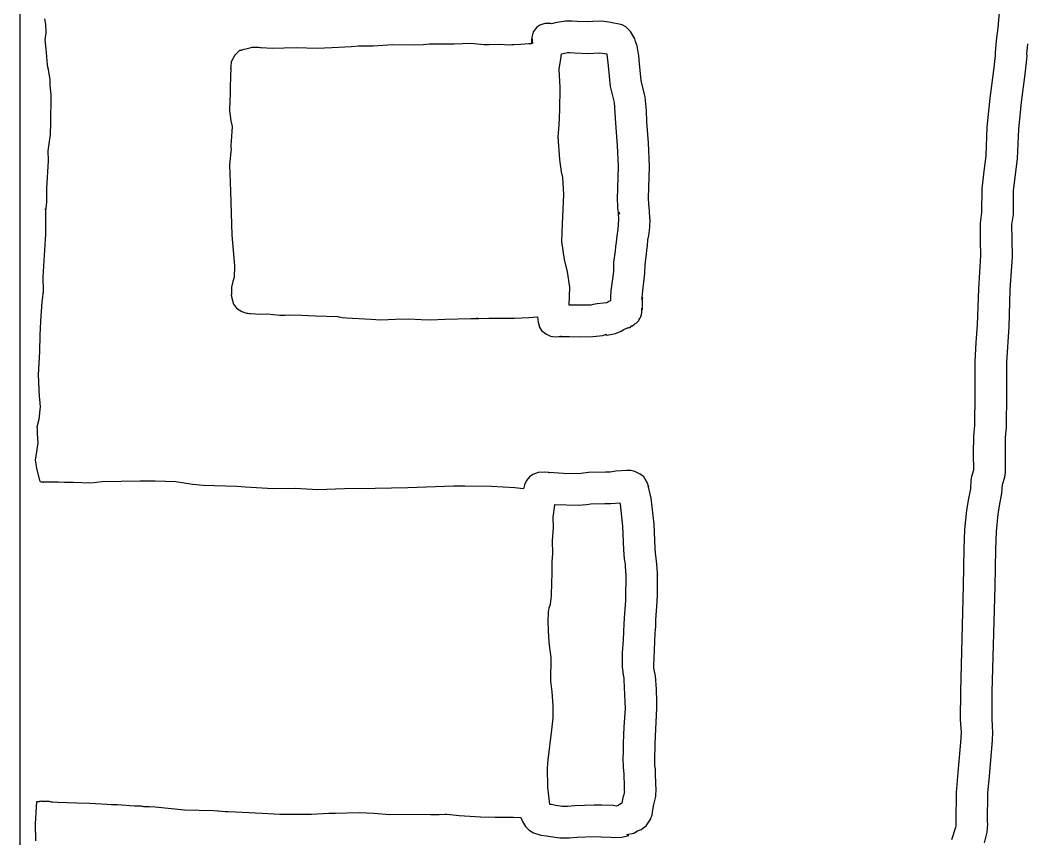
# Model space of a CAD drawing. Extents: x -1 to 541, y -138 to 3207.
# Drawn here: x 208.9 to 362.3, y 1137.8 to 1262.5 of the extents above; entities that cross this region are included whole.
import ezdxf

# ---------------------------------------------------------------- set-up
doc = ezdxf.new("R2010")
doc.units = 0

msp = doc.modelspace()

# ---------------------------------------------------------------- linework, layer by layer
at = {"layer": 'Calque_1'}
for p, q in [((208.9, 1016.79), (208.9, 1342.11)), ((358.298, 1267.5), (357.777, 1261.34)), ((212.796, 1261.87), (212.674, 1262.69)), ((212.852, 1260.54), (212.796, 1261.87)), ((287.56325, 1261.40875), (287.033, 1260.71)), ((288.014, 1261.71), (287.56325, 1261.40875)), ((288.03, 1261.72), (288.014, 1261.71)), ((288.76, 1261.98), (288.03, 1261.72)), ((289.685, 1261.96), (288.76, 1261.98)), ((289.802, 1261.92), (289.685, 1261.96)), ((290.355, 1262.08), (289.802, 1261.92)), ((291.914, 1262.34), (290.355, 1262.08)), ((291.972, 1262.34), (291.914, 1262.34)), ((292.913, 1262.35), (291.972, 1262.34)), ((293.685, 1262.29), (292.903, 1262.36)), ((292.903, 1262.36), (292.913, 1262.35)), ((295.33, 1262.23), (293.685, 1262.29)), ((296.0705, 1262.3075), (295.33, 1262.23)), ((297.411, 1262.34), (296.0705, 1262.3075)), ((298.52575, 1262.19875), (297.411, 1262.34)), ((299.291, 1262.02), (298.52575, 1262.19875)), ((299.826, 1261.92), (299.291, 1262.02)), ((300.561, 1261.78), (299.826, 1261.92)), ((301.1225, 1261.4625), (300.561, 1261.78)), ((301.84, 1260.77), (301.1225, 1261.4625)), ((357.777, 1261.34), (357.517, 1259.4)), ((212.716, 1259.48), (212.852, 1260.54)), ((286.782, 1259.61), (286.782, 1259.67)), ((286.782, 1259.67), (286.782, 1259.63)), ((286.782, 1259.63), (286.782, 1259.6)), ((287.033, 1260.71), (286.8165, 1259.8625)), ((286.8165, 1259.8625), (286.882, 1258.94)), ((302.497, 1259.63), (301.84, 1260.77)), ((302.608, 1259.23), (302.497, 1259.63)), ((212.851, 1258.14), (212.716, 1259.48)), ((213.048, 1255.67), (212.851, 1258.14)), ((243.277, 1258.09), (242.971, 1258.02)), ((243.444, 1258.12), (243.277, 1258.09)), ((244.154, 1258.31), (243.444, 1258.12)), ((244.839, 1258.34), (244.154, 1258.31)), ((245.189, 1258.32), (244.839, 1258.34)), ((245.465, 1258.29), (245.189, 1258.32)), ((245.57, 1258.28), (245.465, 1258.29)), ((247.25, 1258.18), (245.57, 1258.28)), ((250.902, 1258.3), (247.25, 1258.18)), ((254.131, 1258.19), (250.902, 1258.3)), ((256.37, 1258.29), (254.131, 1258.19)), ((259.356, 1258.44), (256.37, 1258.29)), ((260.434, 1258.52), (259.356, 1258.44)), ((262.655, 1258.52), (260.434, 1258.52)), ((265.635, 1258.75), (262.655, 1258.52)), ((268.877, 1258.69), (265.635, 1258.75)), ((270.289, 1258.73), (268.877, 1258.69)), ((271.15, 1258.84), (270.289, 1258.73)), ((272.309, 1258.85), (271.15, 1258.84)), ((274.999, 1258.84), (272.309, 1258.85)), ((277.533, 1258.92), (274.999, 1258.84)), ((279.535, 1258.75), (277.533, 1258.92)), ((280.331, 1258.73), (279.535, 1258.75)), ((281.812, 1258.8), (280.331, 1258.73)), ((283.433, 1258.66), (281.812, 1258.8)), ((283.758, 1258.71), (283.433, 1258.66)), ((284.068, 1258.73), (283.758, 1258.71)), ((285.077, 1258.77), (284.068, 1258.73)), ((286.423, 1258.89), (285.077, 1258.77)), ((286.745, 1258.9), (286.423, 1258.89)), ((286.758, 1258.98), (286.745, 1258.9)), ((286.782, 1259.47), (286.758, 1258.98)), ((286.782, 1259.6), (286.782, 1259.6175)), ((286.782, 1259.6175), (286.782, 1259.47)), ((286.792, 1259.39), (286.782, 1259.61)), ((286.882, 1258.94), (286.792, 1259.39)), ((302.831, 1258.6), (302.608, 1259.23)), ((303.107375, 1257.06), (302.831, 1258.6)), ((357.517, 1259.4), (357.337, 1257.51)), ((362.185, 1257.29), (362.34, 1258.88)), ((241.561, 1257.15), (241.040625, 1256.14)), ((242.288875, 1257.85625), (241.561, 1257.15)), ((242.536, 1257.88), (242.288875, 1257.85625)), ((242.762, 1257.96), (242.536, 1257.88)), ((242.971, 1258.02), (242.762, 1257.96)), ((290.955, 1255.04), (291.221, 1256.6)), ((291.221, 1256.6), (291.345, 1257.36)), ((291.345, 1257.36), (291.563, 1257.43)), ((291.563, 1257.43), (292.248, 1257.55)), ((292.248, 1257.55), (292.637, 1257.56)), ((292.631, 1257.57), (293.296, 1257.5)), ((292.637, 1257.56), (292.631, 1257.57)), ((293.296, 1257.5), (295.392, 1257.41)), ((295.392, 1257.41), (297.172, 1257.54)), ((297.172, 1257.54), (298.209, 1257.34)), ((298.209, 1257.34), (298.228, 1257.29)), ((298.228, 1257.29), (298.407, 1255.56)), ((303.179, 1255.88), (303.107375, 1257.06)), ((357.345, 1257.05), (357.08, 1254.87)), ((357.337, 1257.51), (357.355, 1257.12)), ((357.355, 1257.12), (357.345, 1257.05)), ((362.171, 1256.55), (362.209, 1257.05)), ((362.209, 1257.05), (362.185, 1257.29)), ((213.097, 1255.32), (213.048, 1255.67)), ((213.207, 1254.98), (213.097, 1255.32)), ((240.963, 1255.13), (240.939, 1253.98)), ((240.953, 1255.43), (240.9505, 1255.085)), ((240.9505, 1255.085), (240.963, 1255.13)), ((241.040625, 1256.14), (240.953, 1255.43)), ((291.134, 1252.23), (290.955, 1255.04)), ((298.407, 1255.56), (298.731, 1252.41)), ((303.434, 1253.29), (303.179, 1255.88)), ((361.896, 1254.27), (362.171, 1256.55)), ((213.44525, 1253.395), (213.207, 1254.98)), ((240.939, 1253.98), (240.852, 1252.19)), ((357.08, 1254.87), (356.532375, 1250.61125)), ((361.351875, 1250.02875), (361.896, 1254.27)), ((213.457, 1252.56), (213.44525, 1253.395)), ((213.544, 1252.06), (213.457, 1252.56)), ((213.644, 1251.15), (213.544, 1252.06)), ((240.852, 1252.19), (240.886, 1250.98)), ((291.114, 1250.83), (291.134, 1252.23)), ((298.731, 1252.41), (299.343, 1249.96)), ((304.063, 1250.74), (303.434, 1253.29)), ((213.621125, 1249.49375), (213.644, 1251.15)), ((240.804, 1250.48), (240.753, 1248.7)), ((240.886, 1250.98), (240.804, 1250.48)), ((291.055, 1250.19), (291.114, 1250.83)), ((304.25625, 1248.74625), (304.063, 1250.74)), ((356.532375, 1250.61125), (356.104, 1246.21)), ((213.551, 1248.28), (213.621125, 1249.49375)), ((291.055, 1248.83), (291.055, 1250.19)), ((299.343, 1249.96), (299.535, 1246.8)), ((360.948, 1245.9), (361.351875, 1250.02875)), ((213.5955, 1246.85375), (213.551, 1248.28)), ((240.753, 1248.7), (240.98525, 1247.17375)), ((290.969, 1246.52), (291.055, 1248.83)), ((304.313, 1247.03), (304.25625, 1248.74625)), ((213.538, 1245.06), (213.5955, 1246.85375)), ((240.98525, 1247.17375), (241.195, 1246.3)), ((241.195, 1246.3), (241.035, 1244.08)), ((290.824, 1244.72), (290.969, 1246.52)), ((299.535, 1246.8), (299.781875, 1243.3975)), ((304.558125, 1243.7925), (304.313, 1247.03)), ((356.104, 1246.21), (355.931, 1241.82)), ((360.767, 1241.41), (360.948, 1245.9)), ((213.184, 1242.6), (213.538, 1245.06)), ((291.046, 1241.28), (290.824, 1244.72)), ((240.983, 1243.26), (240.95925, 1243.23625)), ((240.95925, 1243.23625), (241.006, 1242.77)), ((240.993, 1243.45), (240.983, 1243.26)), ((241.006, 1242.76), (240.99, 1242.48)), ((241.035, 1244.08), (240.993, 1243.45)), ((241.006, 1242.77), (241.006, 1242.76)), ((299.781875, 1243.3975), (299.941, 1240.28)), ((304.723, 1240.27), (304.558125, 1243.7925)), ((213.194, 1241.06), (213.184, 1242.6)), ((240.99, 1242.48), (240.792, 1240.43)), ((291.314, 1239.39), (291.046, 1241.28)), ((355.931, 1241.82), (355.617125, 1239.50625)), ((360.143, 1236.51), (360.767, 1241.41)), ((212.962, 1236.91), (213.194, 1241.06)), ((240.792, 1240.43), (240.905, 1236.45)), ((299.941, 1240.28), (299.797, 1235.22)), ((304.579, 1235.32), (304.723, 1240.27)), ((291.51, 1238.51), (291.314, 1239.39)), ((291.666, 1235.94), (291.51, 1238.51)), ((355.617125, 1239.50625), (355.301, 1236.81)), ((212.973, 1234.83), (212.962, 1236.91)), ((355.301, 1236.81), (355.281, 1233.23)), ((240.905, 1236.45), (241.143, 1229.76)), ((291.452, 1231.44), (291.666, 1235.94)), ((299.797, 1235.22), (299.824, 1234.21)), ((304.597, 1234.56), (304.579, 1235.32)), ((360.121, 1232.88), (360.143, 1236.51)), ((212.808, 1233.35), (212.784, 1233.76)), ((212.784, 1233.76), (212.823656, 1233.643125)), ((212.823656, 1233.643125), (212.87175, 1233.77)), ((212.87175, 1233.77), (212.973, 1234.83)), ((299.824, 1234.21), (299.858, 1233.83)), ((299.858, 1233.83), (299.921, 1233.6)), ((299.921, 1233.6), (299.965, 1233.12)), ((304.63, 1234.45), (304.597, 1234.56)), ((304.732, 1233.5), (304.63, 1234.45)), ((212.831, 1229.92), (212.808, 1233.35)), ((299.965, 1233.12), (300.01, 1232.2)), ((300, 1232.2), (299.965, 1231.32)), ((300.01, 1232.2), (300, 1232.2)), ((300.01, 1232.2), (300.01, 1232.2)), ((300.089, 1233.09), (300.037, 1233.25)), ((300.037, 1233.25), (300.038, 1233.25)), ((300.038, 1233.25), (300.171, 1232.95)), ((300.171, 1232.95), (300.089, 1233.09)), ((304.788, 1232.23), (304.732, 1233.5)), ((304.749, 1230.93), (304.798, 1232.23)), ((304.798, 1232.23), (304.788, 1232.23)), ((304.788, 1232.23), (304.788, 1232.23)), ((355.281, 1233.23), (355.059, 1231.59)), ((359.907, 1231.36), (360.121, 1232.88)), ((291.389, 1228.81), (291.452, 1231.44)), ((299.896, 1230.67), (299.722, 1229.63)), ((299.965, 1231.31), (299.896, 1230.67)), ((299.965, 1231.32), (299.965, 1231.31)), ((304.597, 1229.71), (304.749, 1230.93)), ((355.059, 1231.59), (355.084625, 1228.90875)), ((359.9535, 1229.12125), (359.907, 1231.36)), ((212.424, 1223.4), (212.831, 1229.92)), ((241.143, 1229.76), (241.514, 1225.11)), ((299.722, 1229.63), (299.626, 1228.68)), ((304.391, 1228.11), (304.482, 1229.03)), ((304.482, 1229.03), (304.597, 1229.71)), ((359.976, 1226.44), (359.9535, 1229.12125)), ((291.772, 1226.05), (291.389, 1228.81)), ((299.521, 1228.01), (299.477, 1227.34)), ((299.626, 1228.68), (299.521, 1228.01)), ((304.251, 1226.85), (304.292, 1227.49)), ((304.292, 1227.49), (304.391, 1228.11)), ((355.084625, 1228.90875), (355.129, 1226.67)), ((292.2205, 1224.19125), (291.772, 1226.05)), ((299.477, 1227.34), (299.258, 1225.65)), ((304.045, 1225.3), (304.251, 1226.85)), ((355.129, 1226.67), (354.79, 1221.58)), ((359.64, 1221.43), (359.976, 1226.44)), ((241.514, 1225.11), (241.468, 1223.37)), ((299.258, 1225.65), (299.229, 1224.22)), ((304.023, 1223.97), (304.045, 1225.3)), ((212.447, 1221.23), (212.424, 1223.4)), ((241.468, 1223.37), (241.269, 1222.68)), ((292.573, 1221.83), (292.2205, 1224.19125)), ((299.229, 1224.22), (298.854, 1221.26)), ((303.632, 1220.81), (304.023, 1223.97)), ((241.08275, 1221.81375), (241.057, 1220.67)), ((241.269, 1222.68), (241.08275, 1221.81375)), ((292.503, 1219.12), (292.573, 1221.83)), ((354.79, 1221.58), (354.632, 1216.1)), ((359.475, 1215.78), (359.64, 1221.43)), ((212.272, 1219.58), (212.356, 1220.34)), ((212.356, 1220.34), (212.411, 1220.84)), ((212.411, 1220.84), (212.429, 1221.01)), ((212.429, 1221.01), (212.43125, 1221)), ((212.43125, 1221), (212.447, 1221.23)), ((241.057, 1220.67), (241.052375, 1220.625)), ((241.052375, 1220.625), (241.113, 1220.16)), ((241.113, 1220.16), (241.396, 1219.23)), ((298.796, 1219.75), (298.539, 1219.66)), ((298.854, 1221.26), (298.796, 1220.4)), ((298.796, 1220.4), (298.796, 1219.75)), ((303.567, 1219.97), (303.593, 1220.34)), ((303.64, 1220.305), (303.567, 1219.97)), ((303.593, 1220.34), (303.632, 1220.81)), ((303.668, 1219.56), (303.64, 1220.305)), ((212.026, 1216.61), (212.272, 1219.58)), ((241.396, 1219.23), (241.838625, 1218.655)), ((241.838625, 1218.655), (242.633, 1218.14)), ((292.744, 1219.12), (292.503, 1219.12)), ((295.64, 1219.09), (292.744, 1219.12)), ((295.778, 1219.1), (295.64, 1219.09)), ((296.13, 1219.19), (295.778, 1219.1)), ((296.74, 1219.28), (296.13, 1219.19)), ((297.719, 1219.38), (296.74, 1219.28)), ((298.216, 1219.43), (297.719, 1219.38)), ((298.539, 1219.66), (298.216, 1219.43)), ((303.563, 1218.12), (303.549, 1218.63)), ((303.549, 1218.63), (303.608, 1218.41)), ((303.608, 1218.41), (303.633, 1218.66)), ((303.633, 1218.66), (303.668, 1219.56)), ((242.633, 1218.14), (243.33875, 1217.87875)), ((243.33875, 1217.87875), (243.56, 1217.88)), ((243.56, 1217.88), (243.796, 1217.84)), ((243.796, 1217.84), (243.876, 1217.83)), ((243.876, 1217.83), (243.911, 1217.82)), ((243.911, 1217.82), (243.939, 1217.82)), ((243.939, 1217.82), (243.994, 1217.82)), ((243.994, 1217.82), (245.471875, 1217.72625)), ((243.994, 1217.82), (243.994, 1217.82)), ((245.471875, 1217.72625), (246.511, 1217.76)), ((246.511, 1217.76), (248.429, 1217.6)), ((248.429, 1217.6), (249.255, 1217.6)), ((249.255, 1217.6), (249.83, 1217.61)), ((249.83, 1217.61), (251.72, 1217.58)), ((251.72, 1217.58), (253.869, 1217.48)), ((253.869, 1217.48), (257.255, 1217.35)), ((257.255, 1217.35), (257.436, 1217.33)), ((257.436, 1217.33), (257.713, 1217.27)), ((257.713, 1217.27), (257.922, 1217.24)), ((257.922, 1217.24), (258.563, 1217.16)), ((258.563, 1217.16), (262.275, 1216.97)), ((262.275, 1216.97), (263.791, 1216.88)), ((263.791, 1216.88), (266.038, 1216.96)), ((266.038, 1216.96), (268.091, 1217.01)), ((268.091, 1217.01), (269.936, 1216.9)), ((269.936, 1216.9), (271.32, 1216.87)), ((271.32, 1216.87), (273.598, 1216.97)), ((271.32, 1216.87), (271.32, 1216.87)), ((271.32, 1216.87), (271.32, 1216.87)), ((271.32, 1216.87), (271.32, 1216.87)), ((273.598, 1216.97), (277.539, 1217.09)), ((277.539, 1217.09), (278.433, 1217.09)), ((278.365, 1217.11), (278.4, 1217.12)), ((278.443, 1217.09), (278.365, 1217.11)), ((278.4, 1217.12), (278.413, 1217.12)), ((278.413, 1217.12), (278.433, 1217.13)), ((278.433, 1217.13), (278.433, 1217.14)), ((278.433, 1217.14), (278.445, 1217.14)), ((278.433, 1217.09), (278.443, 1217.09)), ((278.445, 1217.14), (278.462, 1217.15)), ((278.455, 1217.08), (278.455, 1217.07)), ((278.495, 1217.07), (278.455, 1217.08)), ((278.455, 1217.08), (278.455, 1217.08)), ((278.455, 1217.08), (278.455, 1217.08)), ((278.455, 1217.07), (278.495, 1217.07)), ((278.462, 1217.15), (278.462, 1217.1)), ((278.462, 1217.1), (278.574, 1217.1)), ((278.574, 1217.1), (278.543, 1217.09)), ((278.543, 1217.09), (278.593, 1217.09)), ((278.543, 1217.09), (278.543, 1217.09)), ((278.593, 1217.09), (278.618, 1217.09)), ((278.618, 1217.09), (278.657, 1217.09)), ((278.657, 1217.09), (278.657, 1217.09)), ((278.657, 1217.09), (278.729, 1217.09)), ((278.729, 1217.09), (280.243, 1217.12)), ((280.243, 1217.12), (284.152, 1217.11)), ((284.152, 1217.11), (286.363, 1217.23)), ((286.363, 1217.23), (287.658, 1217.31)), ((287.658, 1217.31), (287.764, 1216.49)), ((302.913, 1216.58), (303.019, 1216.68)), ((303.019, 1216.68), (303.092, 1216.76)), ((303.092, 1216.76), (303.137, 1216.86)), ((303.137, 1216.86), (303.155, 1216.89)), ((303.139, 1216.88), (303.163, 1216.91)), ((303.155, 1216.89), (303.139, 1216.87)), ((303.139, 1216.87), (303.139, 1216.88)), ((303.163, 1216.91), (303.272, 1217.08)), ((303.258, 1217.05), (303.282, 1217.1)), ((303.272, 1217.08), (303.258, 1217.05)), ((303.272, 1217.08), (303.41, 1217.37)), ((303.292, 1217.12), (303.272, 1217.08)), ((303.282, 1217.1), (303.292, 1217.12)), ((303.41, 1217.37), (303.438, 1217.43)), ((303.425, 1217.41), (303.462, 1217.53)), ((303.435, 1217.43), (303.425, 1217.41)), ((303.448, 1217.47), (303.435, 1217.43)), ((303.438, 1217.43), (303.448, 1217.47)), ((303.448, 1217.47), (303.448, 1217.46)), ((303.448, 1217.46), (303.448, 1217.47)), ((303.462, 1217.53), (303.527, 1217.79)), ((303.527, 1217.79), (303.563, 1217.87)), ((303.573, 1218.03), (303.563, 1218.12)), ((303.563, 1217.87), (303.573, 1217.97)), ((303.573, 1217.99), (303.573, 1218.03)), ((303.573, 1217.98), (303.573, 1217.99)), ((303.573, 1217.97), (303.573, 1217.98)), ((211.9445, 1214.515), (212.026, 1216.61)), ((287.764, 1216.49), (287.959, 1215.74)), ((287.959, 1215.74), (288.29, 1215.2475)), ((288.29, 1215.2475), (288.942, 1214.71)), ((299.535, 1214.76), (300.390625, 1215.12625)), ((300.390625, 1215.12625), (300.8, 1215.41)), ((300.8, 1215.41), (301.36, 1215.67)), ((301.36, 1215.67), (301.379, 1215.67)), ((301.379, 1215.67), (301.472, 1215.67)), ((301.472, 1215.67), (301.564, 1215.69)), ((301.564, 1215.69), (301.638, 1215.69)), ((301.638, 1215.69), (301.749, 1215.72)), ((301.749, 1215.72), (301.842, 1215.76)), ((301.842, 1215.76), (301.861, 1215.81)), ((301.861, 1215.81), (301.879, 1215.83)), ((301.879, 1215.85), (301.898, 1215.87)), ((301.879, 1215.83), (301.879, 1215.85)), ((301.898, 1215.89), (301.916, 1215.91)), ((301.898, 1215.87), (301.898, 1215.89)), ((301.916, 1215.91), (301.926, 1215.92)), ((301.926, 1215.92), (302.202, 1216.05)), ((302.008625, 1215.90875), (302.356, 1216.12)), ((302.202, 1216.05), (302.008625, 1215.90875)), ((302.356, 1216.12), (302.512, 1216.25)), ((302.512, 1216.25), (302.714, 1216.38)), ((302.714, 1216.38), (302.913, 1216.58)), ((354.632, 1216.1), (354.410375, 1213.40125)), ((359.101, 1210.41), (359.475, 1215.78)), ((211.893, 1212.03), (211.9445, 1214.515)), ((288.942, 1214.71), (289.669625, 1214.36125)), ((289.669625, 1214.36125), (290.02, 1214.32)), ((290.02, 1214.32), (290.402, 1214.3)), ((290.402, 1214.3), (290.853, 1214.32)), ((290.853, 1214.32), (291.2485, 1214.34625)), ((291.320156, 1214.352344), (291.179, 1214.35)), ((291.179, 1214.35), (292.519, 1214.34)), ((291.2485, 1214.34625), (291.320156, 1214.352344)), ((292.519, 1214.34), (294.193, 1214.27125)), ((294.193, 1214.27125), (296.068, 1214.33)), ((296.068, 1214.33), (297.623, 1214.49)), ((297.623, 1214.49), (298.028, 1214.61)), ((298.028, 1214.61), (298.164, 1214.62)), ((298.164, 1214.62), (298.059281, 1214.572969)), ((298.059281, 1214.572969), (298.26525, 1214.52875)), ((298.26525, 1214.52875), (299.535, 1214.76)), ((354.410375, 1213.40125), (354.248, 1210.5)), ((211.678, 1208.51), (211.893, 1212.03)), ((354.248, 1210.5), (354.274375, 1205.51875)), ((359.132625, 1205.5775), (359.101, 1210.41)), ((211.827, 1205.17), (211.678, 1208.51)), ((211.902, 1204.8), (211.827, 1205.17)), ((211.992, 1203.63), (211.902, 1204.8)), ((354.274375, 1205.51875), (354.222, 1200.77)), ((359.069, 1200.52), (359.132625, 1205.5775)), ((211.771625, 1201.76125), (211.992, 1203.63)), ((211.51, 1200.56), (211.771625, 1201.76125)), ((211.53675, 1200.18375), (211.51, 1200.56)), ((211.52, 1199.53), (211.53675, 1200.18375)), ((354.222, 1200.77), (354.053, 1199.14)), ((358.899, 1198.89), (359.069, 1200.52)), ((211.629, 1198.15), (211.52, 1199.53)), ((354.053, 1199.14), (354.02275, 1196.46125)), ((358.931, 1193.63), (358.899, 1198.89)), ((211.400375, 1196.44125), (211.629, 1198.15)), ((211.222, 1195.49), (211.400375, 1196.44125)), ((211.42675, 1194.27625), (211.222, 1195.49)), ((354.02275, 1196.46125), (354.072, 1194)), ((211.888, 1192.41), (211.42675, 1194.27625)), ((288.726, 1193.67), (287.789, 1193.61)), ((289.356125, 1193.61625), (288.726, 1193.67)), ((298.046, 1193.68), (295.436, 1193.61)), ((298.71, 1193.66), (298.046, 1193.68)), ((299.5965, 1193.8075), (298.71, 1193.66)), ((301.251, 1193.91), (299.5965, 1193.8075)), ((301.877, 1193.92), (301.251, 1193.91)), ((301.895, 1193.92), (301.877, 1193.92)), ((302.500875, 1193.77375), (301.895, 1193.92)), ((303.289, 1193.38), (302.500875, 1193.77375)), ((354.072, 1194), (353.749, 1193)), ((211.983, 1192.18), (211.888, 1192.41)), ((212.148, 1192.17), (211.983, 1192.18)), ((212.257, 1192.15), (212.148, 1192.17)), ((212.462625, 1192.12875), (212.257, 1192.15)), ((214.715, 1192.13), (212.414, 1192.13)), ((212.414, 1192.13), (212.462625, 1192.12875)), ((215.651, 1192.08), (214.715, 1192.13)), ((221.386, 1192.2), (219.663, 1192.02)), ((227.166, 1192.32), (221.386, 1192.2)), ((229.456, 1192.28), (227.166, 1192.32)), ((232.605, 1192.19), (229.456, 1192.28)), ((235.116, 1191.81), (232.605, 1192.19)), ((286.009, 1192.39), (285.685125, 1191.7275)), ((286.466625, 1192.95875), (286.009, 1192.39)), ((286.952, 1193.31), (286.466625, 1192.95875)), ((287.789, 1193.61), (286.952, 1193.31)), ((289.491141, 1193.595469), (289.356125, 1193.61625)), ((291.639375, 1193.44625), (289.393, 1193.6)), ((289.393, 1193.6), (289.491141, 1193.595469)), ((293.753, 1193.42), (291.639375, 1193.44625)), ((294.336, 1193.47), (293.753, 1193.42)), ((295.436, 1193.61), (294.336, 1193.47)), ((303.84, 1192.94), (303.289, 1193.38)), ((304.447, 1191.91), (303.84, 1192.94)), ((353.64, 1192.46), (353.569, 1191.14)), ((353.749, 1193), (353.64, 1192.46)), ((358.462, 1191.81), (358.815, 1192.9)), ((358.815, 1192.9), (358.931, 1193.63)), ((215.686, 1192.08), (215.651, 1192.08)), ((216.958, 1192.1), (215.686, 1192.08)), ((219.663, 1192.02), (216.958, 1192.1)), ((236.779, 1191.63), (235.116, 1191.81)), ((241.873, 1191.5), (236.779, 1191.63)), ((243.163, 1191.37), (241.873, 1191.5)), ((247.397, 1191.15), (243.163, 1191.37)), ((250.772, 1191.18), (247.397, 1191.15)), ((254.199, 1190.97), (250.772, 1191.18)), ((258.265, 1191.13), (254.199, 1190.97)), ((262.936, 1191.18), (258.265, 1191.13)), ((267.921, 1191.31), (262.936, 1191.18)), ((274.948, 1191.56), (267.921, 1191.31)), ((276.607, 1191.52), (274.948, 1191.56)), ((280.675, 1191.47), (276.607, 1191.52)), ((284.234, 1191.29), (280.675, 1191.47)), ((285.539, 1191.14), (284.234, 1191.29)), ((285.685125, 1191.7275), (285.539, 1191.14)), ((304.559625, 1191.5075), (304.447, 1191.91)), ((304.987, 1189.69), (304.502, 1191.66)), ((304.502, 1191.66), (304.559625, 1191.5075)), ((353.569, 1191.14), (353.232, 1189.41)), ((358.38, 1190.5), (358.462, 1191.81)), ((305.447625, 1185.75625), (304.987, 1189.69)), ((353.22, 1189.35), (352.98, 1187.88)), ((353.232, 1189.41), (353.22, 1189.35)), ((358.005, 1188.54), (358.38, 1190.5)), ((290.071, 1186.8), (290.308, 1188.67)), ((290.308, 1188.73), (293.888, 1188.63)), ((290.308, 1188.67), (290.308, 1188.73)), ((293.888, 1188.63), (295.114, 1188.75)), ((295.114, 1188.75), (295.792, 1188.84)), ((295.792, 1188.84), (297.943, 1188.89)), ((297.943, 1188.89), (298.844, 1188.88)), ((298.844, 1188.88), (300.186, 1189.01)), ((300.186, 1189.01), (300.194, 1189.01)), ((300.194, 1189.01), (300.243, 1188.81)), ((300.243, 1188.81), (300.6235, 1185.47125)), ((352.98, 1187.88), (352.701, 1184.92875)), ((357.795, 1187.27), (358.005, 1188.54)), ((290.09, 1185.23), (290.071, 1186.8)), ((357.548922, 1184.620313), (357.795, 1187.27)), ((289.953, 1183.27), (290.09, 1185.23)), ((300.6235, 1185.47125), (300.773, 1181.87)), ((305.597, 1182.04), (305.447625, 1185.75625)), ((352.701, 1184.92875), (352.5765, 1182.0225)), ((357.435125, 1181.8975), (357.548922, 1184.620313)), ((289.996, 1181.27), (289.953, 1183.27)), ((300.773, 1181.87), (300.878, 1180.49)), ((305.615, 1181.4), (305.597, 1182.04)), ((305.803, 1180.13), (305.615, 1181.4)), ((352.5765, 1182.0225), (352.485, 1176.39)), ((357.337, 1176.27), (357.435125, 1181.8975)), ((289.886, 1178.15), (289.917, 1180)), ((289.917, 1180), (289.996, 1181.27)), ((300.878, 1180.49), (300.999, 1179.66)), ((305.841, 1179.66), (305.803, 1180.13)), ((300.999, 1179.66), (301.027, 1179.31)), ((301.027, 1179.31), (301.076, 1178.64)), ((301.076, 1178.64), (301.121, 1177.97)), ((305.89, 1178.96), (305.841, 1179.66)), ((305.936, 1178.29), (305.89, 1178.96)), ((289.8, 1174.79), (289.87, 1176.93)), ((289.87, 1176.93), (289.886, 1178.15)), ((301.136, 1177.18), (301.087, 1175.22)), ((301.121, 1177.97), (301.136, 1177.76)), ((301.136, 1177.76), (301.136, 1177.74)), ((301.136, 1177.74), (301.136, 1177.18)), ((301.136, 1177.74), (301.136, 1177.74)), ((301.136, 1177.18), (301.136, 1177.18)), ((305.919, 1175.12), (305.961, 1177.9)), ((305.951, 1178.07), (305.936, 1178.29)), ((305.961, 1178), (305.951, 1178.07)), ((305.961, 1177.9), (305.95725, 1178.04375)), ((305.95725, 1178.04375), (305.961, 1178)), ((352.485, 1176.39), (352.055, 1160.34)), ((356.907, 1160.21), (357.337, 1176.27)), ((289.629, 1173.6), (289.8, 1174.79)), ((301.077, 1174.13), (300.867, 1171.5)), ((301.087, 1175.22), (301.077, 1174.13)), ((305.694, 1171.19), (305.909, 1173.93)), ((305.909, 1173.93), (305.919, 1175.12)), ((289.285, 1170.91), (289.36, 1172.43)), ((289.36, 1172.43), (289.454, 1173)), ((289.454, 1173), (289.629, 1173.6)), ((289.369, 1168.48), (289.285, 1170.91)), ((300.867, 1171.5), (300.832, 1170.44)), ((305.661, 1170.17), (305.694, 1171.19)), ((300.749, 1169.43), (300.69, 1168.08)), ((300.759, 1169.51), (300.749, 1169.43)), ((300.832, 1170.44), (300.759, 1169.51)), ((305.526, 1167.83), (305.584, 1169.16)), ((305.584, 1169.16), (305.661, 1170.17)), ((289.503, 1167.32), (289.369, 1168.48)), ((300.69, 1168.08), (300.578375, 1166.1425)), ((305.399, 1164.18), (305.526, 1167.83)), ((289.742, 1165.47), (289.503, 1167.32)), ((300.578375, 1166.1425), (300.562, 1163.98)), ((289.68, 1161.86), (289.742, 1165.47)), ((300.562, 1163.98), (300.75, 1162.51)), ((305.399, 1163.81), (305.399, 1164.18)), ((305.624, 1162.66), (305.399, 1163.81)), ((289.88675, 1160.2525), (289.68, 1161.86)), ((300.75, 1162.51), (300.7925, 1162.4)), ((300.7925, 1162.4), (300.826, 1162.05)), ((300.826, 1162.05), (300.977, 1158.69)), ((305.7815, 1160.62125), (305.624, 1162.66)), ((290.074, 1158.15), (289.88675, 1160.2525)), ((305.813, 1158.77), (305.7815, 1160.62125)), ((352.055, 1160.34), (352.045, 1156)), ((356.897, 1156.11), (356.907, 1160.21)), ((300.977, 1158.69), (301.002, 1157.76)), ((305.839, 1157.75), (305.813, 1158.77)), ((290.03875, 1156.25625), (290.074, 1158.15)), ((301.002, 1157.76), (300.835, 1154.83)), ((305.666, 1154.57), (305.839, 1157.75)), ((289.873, 1154.46), (290.03875, 1156.25625)), ((352.045, 1156), (352.106, 1154.63)), ((356.942, 1155.03), (356.897, 1156.11)), ((289.316, 1149.86), (289.873, 1154.46)), ((300.835, 1154.83), (300.722, 1152.46)), ((305.558, 1152.34), (305.666, 1154.57)), ((352.106, 1154.63), (352.16, 1154.19)), ((352.16, 1154.19), (352.115, 1153.12)), ((356.962, 1154.88), (356.942, 1155.03)), ((357.012, 1154.09), (356.962, 1154.88)), ((356.962, 1152.89), (357.012, 1154.09)), ((300.722, 1152.46), (300.722, 1151.37)), ((305.558, 1151.25), (305.558, 1152.34)), ((352.115, 1153.12), (351.682, 1147.93)), ((356.499, 1147.35), (356.962, 1152.89)), ((300.699, 1150.92), (300.672, 1150.25)), ((300.722, 1151.37), (300.699, 1150.95)), ((300.699, 1150.95), (300.699, 1150.92)), ((305.507, 1150.14), (305.531, 1150.72)), ((305.531, 1150.72), (305.558, 1151.25)), ((289.206, 1148.67), (289.316, 1149.86)), ((300.672, 1150.25), (300.704, 1148.73)), ((305.525, 1149.09), (305.507, 1150.14)), ((289.263, 1145.72), (289.206, 1148.67)), ((300.704, 1148.73), (300.797, 1147.76)), ((300.797, 1147.76), (300.831, 1147.62)), ((300.831, 1147.62), (300.841, 1145.9)), ((305.543, 1149.03), (305.525, 1149.09)), ((305.525, 1149.09), (305.525, 1149.09)), ((305.605, 1148.66), (305.543, 1149.03)), ((305.62, 1148.5), (305.605, 1148.66)), ((305.655, 1148.02), (305.62, 1148.5)), ((305.667, 1146.07), (305.655, 1148.02)), ((351.682, 1147.93), (351.402, 1144.91)), ((356.254, 1144.83), (356.499, 1147.35)), ((289.563, 1143.09), (289.263, 1145.72)), ((300.913, 1145.04), (300.763, 1144.4)), ((300.841, 1145.9), (300.87775, 1145.13625)), ((300.87775, 1145.13625), (300.913, 1145.04)), ((305.737625, 1145.5), (305.667, 1146.07)), ((305.68, 1144.27), (305.737625, 1145.5)), ((351.402, 1144.91), (351.34, 1140.54)), ((356.192, 1140.48), (356.254, 1144.83)), ((211.386, 1142.69), (211.425, 1143.51)), ((211.425, 1143.51), (211.781, 1143.54)), ((211.781, 1143.54), (211.93, 1143.61)), ((211.93, 1143.61), (212.109, 1143.6)), ((212.109, 1143.6), (212.962, 1143.6)), ((212.962, 1143.6), (213.296, 1143.58)), ((213.296, 1143.58), (213.313, 1143.57)), ((213.313, 1143.57), (213.488, 1143.53)), ((213.488, 1143.53), (213.628, 1143.5)), ((213.628, 1143.5), (213.811, 1143.48)), ((213.811, 1143.48), (214.575, 1143.42)), ((214.575, 1143.42), (217.541, 1143.32)), ((217.541, 1143.32), (219.457, 1143.3)), ((219.457, 1143.3), (222.143, 1143.12)), ((222.143, 1143.12), (222.8, 1143.08)), ((222.8, 1143.08), (223.169, 1143.07)), ((223.169, 1143.07), (223.296, 1143.07)), ((223.296, 1143.07), (223.461, 1143.09)), ((223.461, 1143.09), (223.475, 1143.09)), ((223.475, 1143.09), (223.745, 1143.08)), ((223.745, 1143.08), (226.287, 1142.89)), ((289.774, 1143.07), (289.563, 1143.09)), ((290.439, 1142.93), (289.774, 1143.07)), ((300.512, 1143.3), (299.933, 1142.91)), ((300.593, 1143.83), (300.512, 1143.31)), ((300.512, 1143.31), (300.512, 1143.3)), ((300.73125, 1144.35125), (300.593, 1143.83)), ((300.763, 1144.4), (300.73125, 1144.35125)), ((305.351875, 1142.90625), (305.405, 1143.07)), ((305.405, 1143.07), (305.68, 1144.27)), ((211.215625, 1140.12125), (211.386, 1142.69)), ((226.287, 1142.89), (227.033, 1142.87)), ((227.033, 1142.87), (227.251, 1142.86)), ((227.251, 1142.86), (227.418, 1142.82)), ((227.418, 1142.82), (227.561, 1142.8)), ((227.561, 1142.8), (227.668, 1142.79)), ((227.668, 1142.79), (228.585, 1142.75)), ((228.585, 1142.75), (229.479, 1142.72)), ((229.479, 1142.72), (233.924, 1142.25)), ((233.924, 1142.25), (238.33, 1142.15)), ((238.33, 1142.15), (239.012, 1142.12)), ((239.012, 1142.12), (239.092, 1142.11)), ((239.092, 1142.11), (240.125, 1142.02)), ((240.125, 1142.02), (240.135, 1142.01)), ((240.135, 1142.01), (240.247, 1142)), ((240.247, 1142), (240.284, 1141.98)), ((240.284, 1141.98), (240.319, 1141.99)), ((240.319, 1141.99), (240.357, 1142)), ((240.357, 1142), (240.376, 1142)), ((240.376, 1142), (240.447, 1142)), ((240.447, 1142), (240.517, 1141.99)), ((240.447, 1142), (240.447, 1142)), ((240.517, 1141.99), (241.662, 1141.95)), ((241.662, 1141.95), (245.76, 1141.75)), ((245.76, 1141.75), (248.414, 1141.58)), ((248.414, 1141.58), (253.279, 1141.61)), ((253.279, 1141.61), (255.899, 1141.77)), ((255.899, 1141.77), (256.93, 1141.77)), ((256.93, 1141.77), (260.514, 1141.86)), ((260.514, 1141.86), (262.748, 1141.76)), ((262.748, 1141.76), (265.152, 1141.54)), ((265.152, 1141.54), (268.769, 1141.59)), ((268.769, 1141.59), (271.353, 1141.56)), ((271.353, 1141.56), (272.678, 1141.57)), ((272.678, 1141.57), (273.543, 1141.58)), ((273.543, 1141.58), (273.826, 1141.58)), ((273.826, 1141.58), (273.847, 1141.58)), ((273.847, 1141.58), (275.736, 1141.42)), ((291.419, 1142.78), (290.439, 1142.93)), ((292.250125, 1142.78125), (291.419, 1142.78)), ((293.355, 1142.88), (292.250125, 1142.78125)), ((296.279, 1142.98), (293.355, 1142.88)), ((297.407, 1142.95), (296.279, 1142.98)), ((299.17, 1142.91), (297.407, 1142.95)), ((299.686, 1142.84), (299.17, 1142.91)), ((299.933, 1142.91), (299.686, 1142.84)), ((305.102, 1141.47), (305.229, 1142.27)), ((305.229, 1142.27), (305.33, 1142.77)), ((305.33, 1142.78), (305.352, 1142.93)), ((305.33, 1142.77), (305.33, 1142.78)), ((305.352, 1142.93), (305.351875, 1142.90625)), ((211.274, 1137.56), (211.215625, 1140.12125)), ((275.736, 1141.42), (278.996, 1141.22)), ((278.996, 1141.22), (281.206, 1141.15)), ((281.206, 1141.15), (283.993, 1141.15)), ((283.993, 1141.15), (285.128, 1141.11)), ((285.128, 1141.11), (285.387875, 1140.46875)), ((285.387875, 1140.46875), (285.845, 1139.73)), ((304.194, 1139.83), (304.293, 1139.98)), ((304.293, 1139.98), (304.94075, 1140.89375)), ((304.94075, 1140.89375), (304.993, 1141.17)), ((304.993, 1141.17), (305.102, 1141.47)), ((351.34, 1140.54), (351.375, 1139.79)), ((356.132, 1138.84), (356.21, 1140.1)), ((356.21, 1140.1), (356.192, 1140.48)), ((285.845, 1139.73), (286.41175, 1139.16)), ((286.41175, 1139.16), (287.046, 1138.77)), ((287.046, 1138.77), (288.182, 1138.4)), ((301.266, 1138.5), (302.345, 1138.71)), ((301.589, 1138.37), (301.266, 1138.5)), ((302.345, 1138.71), (302.876, 1139.08)), ((302.876, 1139.08), (303.448, 1139.26)), ((303.448, 1139.26), (304.194, 1139.83)), ((351.334, 1139.57), (350.701, 1137.71)), ((351.375, 1139.79), (351.334, 1139.57)), ((355.714875, 1137.25375), (356.132, 1138.84)), ((288.182, 1138.4), (289.024, 1138.33)), ((289.024, 1138.33), (289.651, 1138.2)), ((289.651, 1138.2), (291.086, 1137.99)), ((291.086, 1137.99), (292.534, 1137.98375)), ((292.534, 1137.98375), (293.691, 1138.09)), ((293.691, 1138.09), (296.311, 1138.18)), ((296.311, 1138.18), (297.343, 1138.15)), ((297.343, 1138.15), (298.827, 1138.12)), ((298.827, 1138.12), (299.202, 1138.06)), ((299.202, 1138.06), (300.495, 1138.09)), ((300.495, 1138.09), (301.589, 1138.37))]:
    msp.add_line(p, q, dxfattribs=at)

doc.saveas('drawing.dxf')
